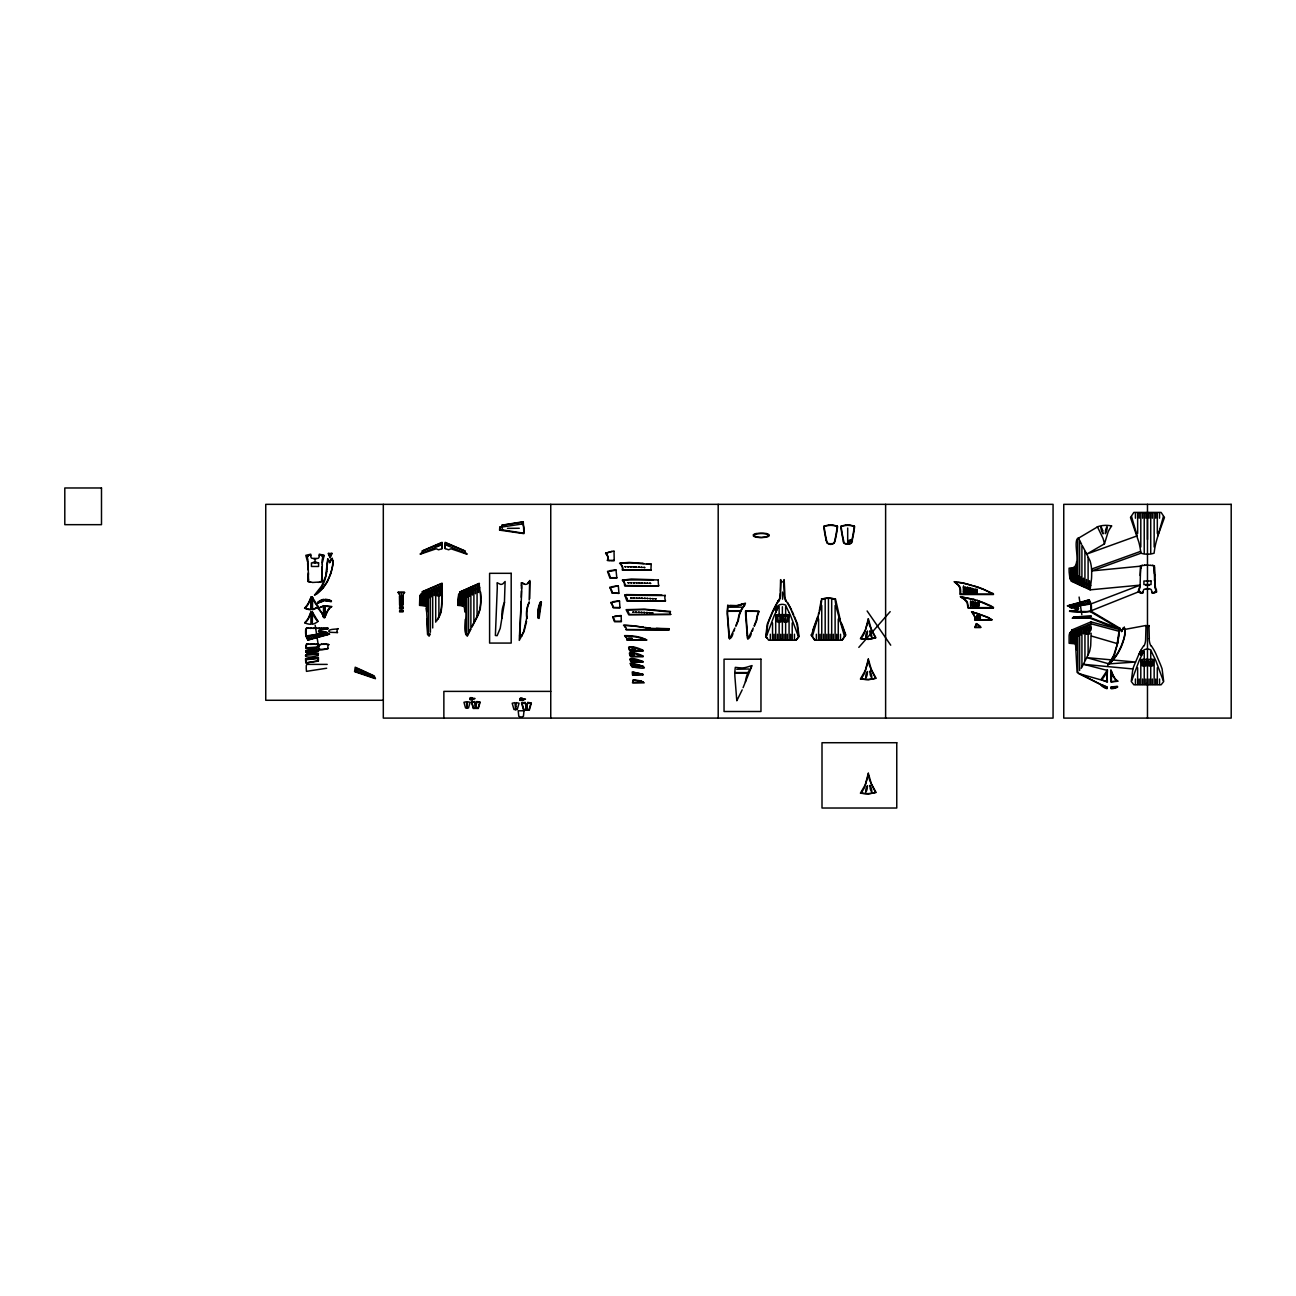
<?xml version="1.0" encoding="UTF-8"?>
<svg xmlns="http://www.w3.org/2000/svg" width="1296" height="1296" viewBox="0 0 1296 1296"><rect width="100%" height="100%" fill="white"/><g stroke="black" fill="none" stroke-linecap="round" stroke-linejoin="round"><path stroke-width="1.5" d="M358.798 672.899L358.798 669.092M366.655 675.427L366.655 672.575M605.653 553.311A6.707 6.707 0 0 1 607.5 560.39L613.85 560.374M831.692 639.689L831.692 599.011M835.11 639.689L835.11 605.459M838.269 639.689L838.269 619.018M975.451 589.583L975.451 589.534A2.106 2.106 0 0 0 975.386 589A2.106 2.106 0 0 0 975.289 589.534L975.272 592.385M977.297 604.39L977.265 605.848A2.268 2.268 0 0 1 977.2 606.415A2.268 2.268 0 0 1 977.103 605.88L977.071 603.385M993.125 593.438L993.433 594.524L960.093 594.524L959.996 588.497M1078.661 584.464L1078.677 575.991M1086.518 587.963L1086.518 579.49M1137.645 533.45L1137.645 512.779M1140.804 512.779L1140.804 547.009M1144.222 512.779L1144.222 553.473M1147.478 539.557L1147.478 512.779M1149.115 518.189L1149.115 512.779M1150.735 553.473L1150.735 512.779M1152.338 518.189L1152.338 512.779M1154.153 547.009L1154.153 512.779M1155.757 518.206L1155.757 512.779M1157.312 533.45L1157.312 512.779M1159.547 518.206L1159.547 512.779M318.055 649.62L317.714 651.256L305.937 651.791L305.969 650.527L318.055 649.62L318.411 651.564L306.196 652.487L305.969 650.527M327.532 562.448L328.001 559.208L329.751 562.626L331.241 558.851L332.408 558.851L332.959 564.716L330.982 573.221M977.054 604.211L977.281 603.175M1146.134 589.048L1148.71 589.032L1144.4 589.178A2.608 2.608 0 0 0 1143.526 590.02L1142.861 592.839L1138.374 591.899L1090.649 610.951L1119.663 628.106L1121.591 631.525L1123.292 627.75L1124.474 627.75L1125.139 633.323A26.536 26.536 0 0 1 1125.09 633.89C1123.016 645.748 1117.152 657.558 1107.659 665.123L1112.697 657.347A33.939 33.939 0 0 0 1113.782 655.128L1117.476 643.61M318.055 644.42C320.728 649.571 301.498 651.548 306.715 644.323L314.248 644.063M322.396 562.561L324.211 555.336L319.27 554.186L319.189 555.773M978.545 616.864L978.755 615.859A2.106 2.106 0 0 0 978.674 615.195A2.106 2.106 0 0 0 978.577 615.73L978.577 618.662M521.429 588.643L521.397 585.646M975.24 590.668L975.451 589.615M975.483 591.332L975.451 592.418A2.268 2.268 0 0 1 975.386 593.001A2.268 2.268 0 0 1 975.289 592.466L975.289 592.466M318.298 582.455L318.686 582.082A8.699 8.699 0 0 0 321.586 581.353L322.348 564.424M978.772 617.479L978.739 618.565A2.268 2.268 0 0 0 978.642 619.196A2.268 2.268 0 0 0 978.739 618.662M320.031 582.244L321.343 581.839A7.841 7.841 0 0 0 322.088 581.499L322.283 566.287M465.07 550.946L445.127 542.327L445.014 548.662L445.468 542.862L464.713 550.978A3.256 3.256 0 0 0 466.366 553.586A2.495 2.495 0 0 1 466.722 554.121L467.046 553.975M976.86 589.988L976.86 592.159M521.397 590.96L521.284 597.31M978.885 605.086L978.869 603.304A1.96 1.96 0 0 0 978.788 602.737M976.844 590.425L977.071 591.77L977.054 589.874A1.96 1.96 0 0 0 976.973 589.307M1140.156 575.537L1140.626 566.887L1140.075 586.359A13.916 13.916 0 0 1 1139.654 588.514L1138.374 591.899M978.674 603.418L978.674 605.507M665.447 600.599A7.501 7.501 0 0 1 665.156 595.561L665.123 595.188M780.273 591.365L780.597 579.62L781.213 580.511M519.988 699.824L520.425 698.155A6.383 6.383 0 0 1 522.58 698.366L522.677 700.666L519.988 699.953M521.17 601.457L519.259 640.402L524.038 631.557L526.565 621.464M658.336 579.911L622.566 579.976L623.894 581.564A6.82 6.82 0 0 1 625.045 585.517L658.789 585.873L624.656 585.873L624.283 583.103A6.464 6.464 0 0 0 623.992 582.455L623.554 581.677M625.952 629.613L669.076 629.986L669.092 628.706L656.327 628.317M780.921 580.721L780.548 593.908A16.2 16.2 0 0 1 779.026 601.085M978.658 603.839L978.853 605.815A2.025 2.025 0 0 1 978.788 606.415A2.025 2.025 0 0 1 978.691 605.929L978.691 605.929M780.241 592.823L779.803 597.488A8.91 8.91 0 0 1 779.463 598.671L779.366 598.898M977.087 603.126L977.103 602.964A2.106 2.106 0 0 1 977.168 602.429A2.106 2.106 0 0 1 977.265 602.964L977.281 603.126M476.199 705.704L476.426 702.464M527.018 706.984L527.261 703.436M972.648 605.086L972.632 602.089A2.689 2.689 0 0 0 972.518 601.376M974.867 618.678L974.673 620.087L991.796 620.087L988.573 617.544L976.52 613.138M476.183 705.964L476.037 708.053M527.002 707.13L526.824 709.673M965.212 591.932L965.228 592.061A3.353 3.353 0 0 0 965.342 592.92A3.353 3.353 0 0 0 965.504 592.061L965.504 587.736A3.046 3.046 0 0 0 965.39 586.926A3.046 3.046 0 0 0 965.245 587.736L965.212 591.737M967.091 588.757L967.091 591.592M967.302 592.952A3.159 3.159 0 0 0 967.399 592.126L967.415 588.109A3.159 3.159 0 0 0 967.302 587.218M970.834 591.608L970.817 588.724A2.689 2.689 0 0 0 970.704 587.947M970.898 604.811L970.866 601.7A2.819 2.819 0 0 0 970.753 600.858A2.819 2.819 0 0 0 970.574 601.636L970.574 601.636M972.34 602.575L972.373 605.669A2.657 2.657 0 0 0 972.47 606.382M977.038 592.434L977.038 592.466A2.025 2.025 0 0 1 976.957 593.001M980.149 616.183L980.149 618.419M980.343 618.386L980.343 616.07A1.96 1.96 0 0 0 980.262 615.503A1.96 1.96 0 0 0 980.165 616.037L980.149 616.037M969.068 591.608L969.052 588.335A2.819 2.819 0 0 0 968.922 587.428A2.819 2.819 0 0 0 968.76 588.222L968.76 592.126A2.965 2.965 0 0 0 968.873 592.92A2.965 2.965 0 0 0 969.035 592.126L969.068 591.721M976.86 589.874L976.86 589.842A1.96 1.96 0 0 1 976.941 589.307M978.674 603.304L978.674 603.256A1.96 1.96 0 0 1 978.755 602.737M967.108 588.465L967.124 588.044A3.159 3.159 0 0 1 967.237 587.218M970.655 587.947A2.689 2.689 0 0 0 970.558 588.676L970.542 592.24A2.657 2.657 0 0 0 970.655 592.969M970.558 601.927L970.574 605.556A2.965 2.965 0 0 0 970.688 606.35A2.965 2.965 0 0 0 970.85 605.556L970.866 605.378M972.356 602.251L972.373 602.089A2.689 2.689 0 0 1 972.47 601.376M972.632 605.621L972.632 605.621A2.657 2.657 0 0 1 972.518 606.382M974.203 605.183L974.203 602.867M848.345 541.793C849.706 541.096 846.968 543.688 849.431 541.582M972.113 592.304A2.284 2.284 0 0 0 972.194 592.969A2.284 2.284 0 0 0 972.34 592.304L972.389 589.534M1139.848 584.674L1139.427 587.963M972.097 589.097L972.081 591.916M973.912 602.527L973.895 605.329M974.187 605.426L974.187 605.572A2.284 2.284 0 0 1 974.074 606.382A2.284 2.284 0 0 1 973.928 605.718M963.349 587.542L963.349 591.656M963.365 587.331L963.382 587.185A3.224 3.224 0 0 1 963.527 586.213M975.418 603.126L975.434 605.783A2.009 2.009 0 0 0 975.548 606.382M975.71 605.475L975.71 602.818A1.798 1.798 0 0 0 975.596 602.17M976.892 615.713L976.925 618.548A2.009 2.009 0 0 0 977.022 619.164A2.009 2.009 0 0 0 977.152 618.548M977.184 618.241L977.184 615.584A1.798 1.798 0 0 0 977.071 614.936A1.798 1.798 0 0 0 976.925 615.535L976.909 615.535M975.434 602.818L975.434 602.77A1.798 1.798 0 0 1 975.532 602.17M1140.917 567.259L1140.723 568.312L1140.901 566.141A8.699 8.699 0 0 1 1143.801 565.396L1144.805 565.348M327.159 566.692L326.932 569.381M327.127 566.692L327.37 564.068M326.705 571.601L326.965 569.381M470.059 698.836L470.432 697.669A5.8 5.8 0 0 1 472.392 697.864L472.489 699.937L470.043 699.289M422.123 550.946L442.066 542.327L442.098 544.887M422.123 591.77L442.066 583.151L442.098 585.776M670.518 611.437L643.999 609.185L626.098 609.671L628.738 614.774L670.729 614.417A2.786 2.786 0 0 1 670.307 612.052L645.538 609.622L626.859 609.914M327.305 564.392L327.564 562.448M1118.821 632.432L1119.339 627.75L1121.591 630.796M1119.695 628.106L1119.517 629.402M440.3 591.64L439.911 595.35L438.55 595.836L437.206 595.35L436.817 591.64M529.724 598.622L529.87 580.478L527.958 582.973M781.18 616.054L780.646 621.092L779.123 621.643L777.6 621.092L777.082 616.054M787.693 616.054L787.158 621.092L785.635 621.643L784.129 621.092L783.594 616.054M1089.531 629.856L1089.142 633.582L1087.798 634.052L1086.437 633.582L1086.048 629.856M1145.956 661.511L1145.567 665.237L1144.222 665.707L1142.878 665.237L1142.489 661.511M1152.484 661.511L1152.079 665.237L1150.735 665.707L1149.39 665.237L1149.001 661.511M1119.55 629.402L1119.307 631.346L1090.973 623.765L1071.727 631.67L1069.524 633.614A11.421 11.421 0 0 0 1069.119 635.801L1069.119 643.27L1074.724 643.788L1075.631 645.262L1077.089 672.397L1101.616 685.179A14.548 14.548 0 0 0 1107.092 688.354L1106.995 687.35L1078.418 673.483L1106.978 681.599L1107.092 670.356L1083.391 664.232L1082.063 666.743M529.205 600.064L529.643 581.499L527.391 583.832A3.807 3.807 0 0 1 526.111 584.318A3.353 3.353 0 0 1 524.993 584.35L521.608 582.746L521.689 584.204A78.748 78.748 0 0 1 521.786 587.882L519.907 635.51L521.672 635.672L523.665 631.541L526.727 618.127M1119.371 631.022L1119.112 632.95M504.436 602.203L505.116 581.499L502.88 583.832A3.807 3.807 0 0 1 501.584 584.318A3.353 3.353 0 0 1 500.483 584.35L497.097 582.746L497.178 584.204A78.748 78.748 0 0 1 497.275 587.882L495.38 635.51L497.146 635.672L500.224 628.285L504.517 602.284A27.589 27.589 0 0 0 502.216 618.046M310.927 611.987L310.927 624.283A14.548 14.548 0 0 1 304.738 622.793A12.782 12.782 0 0 0 308.626 618.338L309.161 617.269A18.954 18.954 0 0 0 310.894 611.987L308.529 617.738M528.962 602.154L529.027 602.284A27.589 27.589 0 0 0 526.743 618.046M529.319 602.17L529.286 602.413A27.232 27.232 0 0 0 527.099 617.998L527.067 618.289M1119.145 632.95L1118.885 634.813M1118.723 633.242L1117.201 643.48M326.77 571.342L326.511 572.929M447.493 544.401L448.108 545.503M1118.918 634.813L1118.691 636.368M821.194 600.404L819.283 610.951M1143.299 591.673C1142.991 595.366 1135.96 592.288 1139.33 588.352M1118.723 636.368L1118.48 637.891M403.153 596.063L402.991 605.086L399.605 605.086L399.46 596.16M1118.513 637.891L1118.092 640.499M848.572 541.631L849.026 540.432M1097.485 526.905L1077.073 539.023C1073.25 546.799 1083.391 569.122 1069.103 568.15A89.602 89.602 0 0 0 1069.168 572.33L1069.961 578.713A7.241 7.241 0 0 1 1071.079 581.078L1090.114 589.842L1091.491 578.81A53.849 53.849 0 0 0 1091.637 575.797L1091.686 572.249A39.415 39.415 0 0 0 1090.147 561.071L1086.064 552.793M727.736 605.119L727.202 613.543L728.887 635.542M326.543 572.929L326.187 574.776A36.515 36.515 0 0 1 316.127 594.281L314.474 595.156L321.7 585.954L326.284 574.517M329.751 561.832L327.71 558.851L325.847 574.711M1118.124 640.499L1117.687 642.881M1117.768 642.622L1114.511 654.723L1108.955 663.86L1086.745 657.639L1135.523 662.045L1108.955 663.86M441.353 610.416L442.292 598.574M1105.601 530.242L1105.342 533.693L1106.557 530.971A9.947 9.947 0 0 0 1107.059 526.711A9.558 9.558 0 0 0 1105.618 530.242M622.355 569.948L651.256 570.013A5.087 5.087 0 0 1 650.948 569.171L651.224 563.971L648.324 563.857M441.256 610.951L440.737 613.138M844.393 636.061L837.038 610.27A76.302 76.302 0 0 1 835.515 602.932L835.029 599.238A22.826 22.826 0 0 0 821.842 599.222L821.34 602.915A76.302 76.302 0 0 1 819.833 610.27L812.479 636.061M1140.901 566.141L1091.669 570.937L1140.885 553.23A22.826 22.826 0 0 0 1154.072 553.246L1154.574 549.553A76.302 76.302 0 0 1 1156.081 542.214L1163.452 516.407M1131.521 516.407L1137.143 535.88L1086.761 554.072L1104.451 543.85L1108.161 531.781A33.08 33.08 0 0 1 1111.757 525.917L1110.818 525.755M459.643 592.029L479.455 583.492M849.301 541.339L851.002 540.092L850.273 540.562M475.033 620.395L479.066 612.117A39.415 39.415 0 0 0 480.654 600.955L480.605 597.391A53.849 53.849 0 0 0 480.443 594.394L479.066 583.362L459.999 592.11A7.241 7.241 0 0 1 458.881 594.459L458.136 600.858A89.602 89.602 0 0 0 458.071 605.054C472.343 604.082 462.218 626.405 466.025 634.181L467.224 635.51L470.642 628.835M850.095 541.031L851.342 540.221M522.353 523.957L522.79 522.158L502.151 525.285A3.256 3.256 0 0 1 499.9 527.391L499.916 529.772A15.358 15.358 0 0 1 502.54 529.886L523.633 533.223L524.005 529.448A12.814 12.814 0 0 0 522.725 523.908L499.997 527.342M475.972 708.41L478.321 708.475L480.152 702.043L476.701 701.525M526.727 710.062L529.351 710.046L531.36 702.967L527.553 702.4M765.742 636.433L767.248 624.186L771.8 613.202M1154.072 566.903L1154.396 574.76M1154.315 567.778L1154.056 566.141A8.699 8.699 0 0 0 1151.156 565.396L1150.427 565.364M404.708 592.434L397.888 592.434M419.855 595.593L419.531 605.378L425.428 605.912M818.829 612.652L818.375 614.304M458.622 594.281L457.715 605.378L463.612 605.912M643.189 674.519L632.237 671.944L632.529 675.054L643.189 674.519A68.202 68.202 0 0 0 633.161 672.3L632.853 674.698L643.189 674.698M479.698 702.286L478.046 708.167C475.438 709.819 475.373 699.5 479.293 702.173M530.874 703.242L529.043 709.706C526.176 711.52 526.095 700.164 530.42 703.112M308.464 580.576L308.351 579.15L308.432 581.337A8.699 8.699 0 0 0 311.332 582.082L311.688 582.098M607.808 560.439L608.083 557.912A5.864 5.864 0 0 0 607.597 555.595L605.75 553.117L613.98 551.043M643.14 666.29L630.067 663.439L631.865 666.841C662.693 672.43 625.871 658.417 632.075 666.484L643.14 666.484M643.108 661.657C639.155 659.858 626.389 655.29 631.249 662.191L643.108 661.657L629.986 659L631.46 661.835L643.108 661.835M330.917 573.464L327.305 581.92L322.736 588.416M607.306 560.326L610.108 560.731M501.811 525.172L523.26 521.721L523.908 533.628L499.559 530.129L499.802 527.018M420.293 595.382L420.811 594.378A3.256 3.256 0 0 0 422.512 591.802L441.709 583.686L441.936 597.051M434.322 588.902L434.209 595.625M437.416 587.623L437.303 594.362M812.657 630.52L817.76 616.475M1078.807 629.078L1078.693 635.818M1080.896 628.22L1080.783 634.943M1089.742 624.753L1089.563 631.346M429.575 590.863L429.446 597.586M431.665 589.988L431.552 596.727M440.446 586.391L440.316 593.114M1083.569 627.118L1083.44 633.857M1086.664 625.855L1086.534 632.578M766.535 636.109L774.004 616.054A58.336 58.336 0 0 1 774.797 614.288L776.45 610.999A52.569 52.569 0 0 0 778.961 605.038A8.132 8.132 0 0 1 785.749 605.151A52.569 52.569 0 0 0 788.324 610.999L789.053 612.425M1131.619 680.854L1139.103 660.798A58.336 58.336 0 0 1 1139.897 659.032L1141.533 655.744A52.569 52.569 0 0 0 1144.06 649.782A8.132 8.132 0 0 1 1150.832 649.895A52.569 52.569 0 0 0 1153.408 655.744L1155.06 659.032A58.336 58.336 0 0 1 1155.854 660.798L1163.338 680.854M440.478 613.85L439.052 617.042M818.1 616.604L811.442 634.975L814.811 640.062M1157.814 535.88L1164.472 517.509L1161.119 512.406L1133.854 512.406L1130.485 517.509L1138.876 542.214A76.302 76.302 0 0 1 1140.399 549.553L1140.885 553.23M735.788 625.806L738.04 620.201A27.621 27.621 0 0 1 744.05 605.491M736.063 626.081L737.91 621.464M754.126 625.806L756.378 620.201A27.621 27.621 0 0 1 758.792 611.291L745.88 611.307A40.046 40.046 0 0 0 745.864 612.182L747.581 635.591M754.402 626.081L756.248 621.464M743.078 687.658L752.053 665.593A36.725 36.725 0 0 0 750.74 665.95L747.63 666.922A20.898 20.898 0 0 1 741.911 667.942L740.583 667.829A37.989 37.989 0 0 1 739.222 667.764L735.318 667.359A44.129 44.129 0 0 0 734.881 676.415L736.533 697.442M744.487 604.39L744.309 605.491M738.072 621.092L738.396 620.282A27.265 27.265 0 0 1 744.325 605.702M744.941 604.6L744.568 605.556M756.41 621.092L756.734 620.282A27.265 27.265 0 0 1 759.116 611.437L745.524 610.951L745.654 615.649M734.913 628.009L729.518 638.912A38.556 38.556 0 0 0 729.437 637.697L729.275 635.882M753.251 628.009L747.857 638.912A38.556 38.556 0 0 0 747.776 637.697L747.614 635.882M742.187 689.861L736.808 700.763A38.556 38.556 0 0 0 736.727 699.548L736.565 697.734M734.524 629.905L734.038 631.055M752.863 629.905L752.377 631.055M643.14 656.165C640.37 654.172 625.514 649.069 630.634 656.699L643.14 656.699L633.874 653.33A22.826 22.826 0 0 0 629.386 653.135L630.877 656.343L643.14 656.343M732.953 633.631C731.932 638.458 728.32 640.759 728.903 635.753M751.291 633.631C750.384 637.794 746.707 641.52 747.257 635.882M772.238 612.166L777.389 602.186M643.14 650.43C640.159 648.405 624.607 643.01 629.937 650.965L643.14 650.965L634.262 647.627A27.005 27.005 0 0 0 628.609 647.222L630.164 650.608L643.14 650.608M331.646 553.424L330.107 556.924L328.585 553.424M774.052 608.926L769.322 620.023A111.796 111.796 0 0 0 767.767 624.202L766.179 636.773L768.658 640.24L796.1 640.24L799.049 636.547L797.51 624.186L794.561 616.912M478.224 614.887L480.33 608.407L481.01 600.453M774.36 609.509L776.012 605.961L777.843 606.82L776.191 610.367L777.746 606.852L776.061 606.058M1088.008 655.015L1089.304 652.18A12.604 12.604 0 0 0 1089.742 650.867L1090.487 647.109A48.001 48.001 0 0 0 1090.714 645.376L1091.135 633.193M1139.443 654.253L1141.112 650.705L1142.942 651.564L1141.274 655.112M478.192 614.984L476.15 619.067M1087.862 655.322L1083.359 664.297L1132.85 668.947A111.796 111.796 0 0 1 1134.421 664.767L1139.152 653.67A50.074 50.074 0 0 1 1141.938 648.47L1143.752 645.651M438.793 617.593L438.016 619.196M973.717 599.659L960.32 596.678L963.236 598.509A10.87 10.87 0 0 1 964.094 599.044L967.189 602.786L967.95 607.97L993.433 607.97L991.456 606.091M436.801 620.833L440.057 613.948A12.604 12.604 0 0 0 440.51 612.635L441.239 608.877A48.001 48.001 0 0 0 441.482 607.16L441.936 597.748M782.573 592.061L782.573 599.189M329.751 562.626L331.468 559.208L332.748 560.52M471.55 627.037L474.887 620.654M471.987 626.972L475.13 620.962M782.023 638.636L781.034 639.527M1147.122 683.397L1146.134 684.272M308.529 602.818L311.332 596.711L310.927 609.719A14.904 14.904 0 0 1 304.576 608.197L306.812 605.572M327.402 611.647L324.616 617.755L324.729 605.75L331.873 606.544L331.112 607.095A10.562 10.562 0 0 0 329.33 608.634L329.152 608.861M775.64 612.554L776.093 611.68M470.983 628.933L467.305 636.125L465.685 634.311L465.232 619.439M779.026 599.643L778.556 600.404M308.335 603.207L306.958 605.378M308.335 618.127L306.99 620.266M327.613 611.258L328.973 609.071M475.94 619.456L475.389 620.476M1081.739 667.343L1081.253 668.266M306.52 627.993L305.694 629.5A28.042 28.042 0 0 0 305.888 636.012L307.816 640.159L329.702 634.133M306.52 643.966L306.196 648.551L318.411 647.644L318.055 644.063M1069.573 611.388L1090.309 611.599L1090.989 610.335A27.686 27.686 0 0 0 1090.795 604.001L1090.665 603.709M430.045 633.679L429.041 635.51L427.842 634.181L426.4 607.03L425.493 605.556L419.888 605.054L419.872 597.586M429.883 634.7L429.106 636.109L427.502 634.311L427.016 618.694M1121.591 631.525L1123.502 628.106L1124.815 629.419L1146.004 625.466L1145.648 638.653A16.2 16.2 0 0 1 1144.125 645.845M338.094 628.852L332.602 629.354A10.805 10.805 0 0 0 329.006 630.358L328.844 631.719A8.051 8.051 0 0 0 332.181 632.383L337.608 632.561M328.973 644.695L326.284 644.371M736.711 669.254L748.667 668.995M778.378 600.696L778.021 601.231M778.669 600.907L776.855 603.725A50.074 50.074 0 0 0 774.052 608.926M403.542 593.843L403.801 593.438A4.585 4.585 0 0 0 404.417 592.353L398.245 592.337M783.562 580.511L784.177 579.62L785.003 597.65A9.72 9.72 0 0 0 785.133 598.136L785.408 598.93M849.139 540.335L849.949 540.157M318.022 621.4L312.352 611.987L312.352 624.283A14.548 14.548 0 0 0 318.022 621.4A12.231 12.231 0 0 1 315.187 618.127L314.523 617.123M796.019 640.062L798.595 636.773L797.008 624.202A111.796 111.796 0 0 0 795.452 620.023L790.706 608.926A50.074 50.074 0 0 0 787.919 603.725L786.105 600.907M842.06 640.062L845.429 634.975L838.771 616.604M1069.961 632.707L1070.042 632.594A3.256 3.256 0 0 0 1071.743 630.018M980.667 627.021L979.776 625.887A45.992 45.992 0 0 0 976.439 623.587L974.754 627.572L980.667 627.572L979.549 626.162A45.635 45.635 0 0 0 976.244 623.878L975.24 627.215L980.667 627.215M848.362 542.765L849.026 541.922M848.524 542.538L849.253 541.679M306.779 620.525L304.738 622.793M858.811 647.384L890.174 611.647M305.986 656.456C304.706 651.548 319.707 653.135 318.055 655.549C300.623 660.685 301.871 651.208 318.411 653.557L318.055 655.549M305.953 659.227L318.055 658.287L318.055 660.798L306.245 662.888A27.702 27.702 0 0 1 305.953 659.729L318.055 658.287M1067.321 605.815L1089.207 599.789L1089.871 601.182M322.088 588.595L315.932 594.086M1140.626 567.162L1140.415 565.979A7.841 7.841 0 0 1 1141.079 565.672L1142.489 565.234M1101.827 679.315L1102.523 678.683A15.196 15.196 0 0 0 1104.208 676.48L1104.856 675.475A18.954 18.954 0 0 0 1107.076 670.372L1107.092 670.356M1101.6 684.725L1107.319 687.042L1106.995 688.694A14.904 14.904 0 0 1 1101.308 685.503L1101.341 684.952M753.251 534.875L753.673 534.551A7.727 7.727 0 0 1 756.394 533.482L766.049 533.45A8.699 8.699 0 0 1 767.896 534.049L768.35 534.292A5.994 5.994 0 0 1 768.771 534.551L769.208 534.875M767.135 638.28L765.644 636.806M316.143 594.378C323.66 589.194 328.115 580.916 330.901 572.362A36.596 36.596 0 0 0 332.894 560.52M607.5 571.325L609.93 578.065L616.831 578.065L615.989 569.819L609.217 570.775M331.112 601.668L324.745 600.502M850.095 540.675L850.954 540.108M768.82 536.139L768.836 536.123A7.711 7.711 0 0 1 766.066 537.224L761.578 537.597M331.387 601.474L331.355 600.858A14.904 14.904 0 0 0 325.021 599.303L324.729 600.307M1091.491 636.061L1117.541 643.675M616.021 570.175L607.711 571.617A12.944 12.944 0 0 1 610.254 577.708L616.831 577.708M420.811 553.554L441.742 544.725L441.709 542.862L422.48 550.978A3.256 3.256 0 0 1 420.827 553.586A2.495 2.495 0 0 0 420.471 554.121L420.147 553.975M420.811 594.378L441.742 585.549M609.849 587.234L611.874 592.353M611.015 602.284L610.886 602.802A14.288 14.288 0 0 1 613.073 607.613L619.974 607.889L619.472 600.826L613.04 601.668M519.291 528.266L507.481 528.363M612.635 616.685L614.482 621.675L621.383 621.675L621.124 615.535L614.66 616.167M823.981 526.176L823.77 526.532A133.472 133.472 0 0 0 826.103 540.011M841.007 526.176L840.796 526.532A133.472 133.472 0 0 0 843.129 540.011C841.865 545.665 853.546 545.665 852.298 540.011A133.472 133.472 0 0 0 854.631 526.549L854.404 526.176M610.011 587.558L618.305 585.808L611.356 586.796M306.666 556.211L308.124 556.535L306.666 556.211L307.687 558.916A10.514 10.514 0 0 1 307.93 560.633L308.027 562.658A51.208 51.208 0 0 0 308.043 563.987L308.124 565.947M1071.727 630.018L1090.957 621.902L1119.501 629.548L1090.049 618.241L1072.229 618.241L1090.049 617.528L1119.582 628.835L1090.309 611.599M436.914 546.41L435.974 545.681M437.222 546.28L437.643 545.13M729.421 607.225L741.377 607.144M1149.082 588.708L1150.556 589.178A2.608 2.608 0 0 1 1151.431 590.02L1152.095 592.839L1156.583 591.899L1155.157 591.705L1155.935 590.425L1156.55 591.899M458.816 594.848L479.714 587.785M824.256 526.046L828.274 525.155M841.282 526.046L845.3 525.155M318.2 602.786L323.465 600.728L323.579 599.675A14.548 14.548 0 0 0 317.909 602.559M1091.588 569.057L1140.642 551.367M624.753 594.913L626.843 600.923L665.528 600.923L627.215 600.566A5.751 5.751 0 0 0 626.843 598.217M420.471 554.121L436.25 548.775L438.55 549.796L442.163 548.662L442.098 545.243M420.471 594.945L436.25 589.599L438.55 590.603L441.806 589.486M1069.702 633.161L1085.481 627.815L1091.054 627.718M320.209 630.18L322.769 629.645M1076.83 609.768L1074.157 610.319M741.263 604.406L736.582 605.54M745.508 603.191A28.382 28.382 0 0 0 744.212 603.515L741.539 604.325M741.571 604.681L743.45 604.098A36.725 36.725 0 0 1 744.763 603.742M741.053 604.471L742.187 604.114M741.263 604.778L740.34 605.07A20.898 20.898 0 0 1 734.621 606.091L733.293 605.977A37.989 37.989 0 0 1 731.932 605.912L728.028 605.507A44.129 44.129 0 0 0 727.607 614.563L729.243 635.591M472.311 702.173C476.231 699.5 476.167 709.819 473.558 708.167L471.89 702.286M522.482 703.112C526.808 700.164 526.727 711.52 523.859 709.706L522.029 703.242M610.594 551.61L605.556 553.424M311.51 628.074L306.715 628.349L306.034 629.613A27.686 27.686 0 0 0 306.245 635.947L326.981 632.74A7.225 7.225 0 0 0 329.2 634.1M611.177 551.497L611.987 551.351M626.081 594.589L661.932 595.107M1072.489 610.934L1073.866 610.724M323.951 632.497L321.926 632.432A8.051 8.051 0 0 1 318.541 631.832L318.767 630.407A10.805 10.805 0 0 1 322.169 629.402L327.596 628.544L326.349 628.382M323.919 629.111L327.953 628.852L327.953 627.993M324.081 629.451L323.174 629.581M1072.003 610.659L1069.961 610.967M1070.14 611.307L1074.854 610.578A10.805 10.805 0 0 0 1078.288 609.59L1078.547 608.294M1069.524 611.032C1072.213 611.89 1086.89 613.316 1091.345 610.367A28.042 28.042 0 0 0 1091.151 603.936L1091.151 603.936M1117.282 686.362L1110.98 686.961L1111.207 688.711A14.904 14.904 0 0 0 1117.541 687.172L1117.573 686.556M1117.087 686.637L1111.304 687.285L1111.207 688.208A14.548 14.548 0 0 0 1117.379 686.848M326.657 668.234L306.472 671.36L306.245 668.525A27.41 27.41 0 0 1 306.326 665.447L306.893 664.378L327.208 664.394M316.273 558.446L315.058 558.479L315.009 562.901M828.662 525.123L832.68 525.123M845.689 525.123L849.706 525.123M619.504 601.182L618.678 601.263A97.621 97.621 0 0 0 616.426 601.506L611.177 602.608A14.629 14.629 0 0 1 613.413 607.532L619.974 607.532M1090.114 589.842L1140.188 585.112L1090.795 604.001L1070.042 607.208L1071.679 607.759M1141.015 651.127L1142.683 651.92M470.173 697.977L470.464 697.945A5.524 5.524 0 0 1 472.327 698.139L472.603 698.204M520.133 698.495L520.441 698.463A6.075 6.075 0 0 1 522.499 698.674L522.823 698.755M305.937 647.854L318.055 646.947M305.937 651.791L318.055 650.884M305.953 655.209L318.055 654.286M735.901 605.605L730.102 605.394M1154.623 566.984L1155.092 584.221M621.157 615.892L619.52 616.005A92.275 92.275 0 0 0 617.382 616.183L612.781 617.009A8.991 8.991 0 0 1 614.822 621.319L621.383 621.319M1144.611 564.991L1150.232 565.348M317.682 582.131L312.304 582.487M327.596 628.009L324.486 628.414M328.066 644.339L328.666 644.517A5.054 5.054 0 0 0 327.953 648.551C323.482 650.673 312.595 649.247 321.505 644.063M326.867 643.999L324.486 644.387M325.102 628.042L322.623 628.43M325.085 644.031L322.704 644.404M323.239 628.074L320.76 628.447M323.287 644.047L320.906 644.42M611.145 560.714L612.522 560.714M321.392 628.09L318.281 628.463M319.529 628.106L315.608 628.463M315.009 558.835L318.087 558.301A2.608 2.608 0 0 0 318.962 557.474L319.626 554.639L323.676 555.579L322.996 557.037L321.894 556.535L323.352 556.211L322.38 558.916A10.514 10.514 0 0 0 322.088 560.633L322.04 562.658A51.208 51.208 0 0 1 322.007 563.987M326.851 632.205L322.461 632.092M313.227 562.189L316.791 562.189M651.256 570.013L622.712 570.013L622.809 569.106A6.512 6.512 0 0 0 622.291 566.125L620.33 563.387L631.006 562.804L648.13 564.197A49.232 49.232 0 0 0 651.224 564.327M1145.696 585.29L1149.26 585.29M609.979 587.59A10.984 10.984 0 0 1 612.392 592.985L618.921 593.357L611.971 593.033M993.433 594.167L960.498 594.167A18.29 18.29 0 0 0 960.304 587.93L960.012 587.234A6.205 6.205 0 0 0 959.267 585.776L954.763 582.115L957.825 582.503M312.433 597.067L312.352 609.363A14.548 14.548 0 0 0 318.022 606.479A12.231 12.231 0 0 1 315.187 603.207L314.523 602.203A18.954 18.954 0 0 1 312.385 597.067M821.372 598.963L828.436 597.893L835.499 598.963L840.035 618.872M993.433 607.613L968.323 607.613L967.415 602.413A8.861 8.861 0 0 0 966.103 600.372L960.984 597.116A66.015 66.015 0 0 1 970.947 598.865L973.15 599.497M727.542 610.74L740.713 610.724M727.542 611.307L740.453 611.291M670.729 614.417L629.078 614.417A7.015 7.015 0 0 0 626.81 609.962M991.796 619.731L975.094 619.731L975.224 618.289A5.702 5.702 0 0 0 975.11 617.123L972.454 612.36M669.076 629.629L626.308 629.629A4.439 4.439 0 0 0 625.871 627.523L624.348 625.45L625.903 625.401A73.564 73.564 0 0 1 639.657 626.746L646.704 628.042A26.163 26.163 0 0 0 648.292 628.252L669.076 629.062M317.666 644.063L310.133 644.371M317.666 644.42L315.608 644.42M734.832 672.575L748.003 672.575M734.816 673.142L747.743 673.142M745.411 682.069L745.411 682.069A27.621 27.621 0 0 1 751.34 667.327M550.751 691.384L443.864 691.384L443.864 718.097M473.364 699.224L475.049 698.528A5.087 5.087 0 0 0 473.429 698.366M470.043 699.646L472.505 699.646M523.633 699.872L525.496 699.111A5.589 5.589 0 0 0 523.73 698.933M383.308 700.277L265.745 700.277L265.745 504.338L1053.065 504.338L1053.065 718.097L383.308 718.097L383.308 504.338M519.988 700.342L522.709 700.342M760.865 537.597L756.378 537.257A7.711 7.711 0 0 1 753.656 536.188L753.3 535.896M316.969 628.106L312.871 628.447M314.636 558.479L313.81 558.803M314.248 628.09L310.133 628.414M326.057 632.561L326.981 632.74M613.332 560.714L614.223 560.731L614.029 551.383M1071.29 607.743L1069.686 607.354M1071.241 607.387L1072.067 607.759M1075.016 607.856L1076.587 607.986A6.318 6.318 0 0 1 1077.349 608.164M325.75 632.205L324.259 632.513M321.926 632.092L320.436 631.962A6.318 6.318 0 0 1 319.675 631.784M445.37 548.662L448.627 549.796L450.943 548.775L466.722 554.121M308.772 628.025L306.731 627.993M308.772 643.999L306.731 643.966M314.248 558.463L311.931 558.301A2.608 2.608 0 0 1 311.056 557.474L310.392 554.639L306.682 556.227M1074.562 607.856L1073.736 607.824M1071.76 607.403L1072.861 607.792M665.107 595.544L624.866 595.253L626.843 598.201M1072.165 607.403L1073.542 607.468M323.141 632.108L324.049 632.156M1073.704 607.468L1075.113 607.5A8.051 8.051 0 0 1 1078.483 608.116M653.459 579.717L631.282 579.02L622.323 580.235A9.104 9.104 0 0 1 623.311 581.337L623.408 581.467M650.268 628.058L647.482 627.799M647.692 563.825L646.688 563.744M519.518 635.818L521.867 636.044M643.739 563.485L642.281 563.339M850.111 525.155L854.129 526.046M833.085 525.155L837.103 526.046M330.901 601.376L325.102 600.534M330.901 606.803L325.134 606.155L325.085 617.398A18.954 18.954 0 0 1 326.77 612.117L327.321 611.048A12.652 12.652 0 0 1 330.804 606.674M637.583 680.4L640.823 680.902M642.2 563.323L629.127 562.415L619.585 563.161L621.189 564.926A6.626 6.626 0 0 1 622.404 569.965M636.919 680.319L633.226 679.72L632.497 682.846L644.161 682.846L641.18 680.999M958.441 582.228L963.252 582.957M646.218 627.604L645.295 627.426M963.43 582.989L978.026 587.444M449.615 544.968L448.87 544.774M643.707 627.118L623.522 625.142L625.061 626.843M1152.468 565.234L1153.894 565.672A7.841 7.841 0 0 1 1154.558 565.979M309.987 582.244L308.675 581.839A7.825 7.825 0 0 1 307.93 581.499L308.011 574.29M972.875 612.457L971.514 611.744L974.236 615.713M972.859 612.085L974.867 612.992M973.166 612.166L980.23 614.709A100.732 100.732 0 0 1 984.749 616.329L991.796 619.537M973.539 599.238L975.467 600.194M1090.746 585.419L1069.864 578.356M973.976 599.368L974.867 600.016M972.292 585.517L970.979 585.128A71.993 71.993 0 0 0 964.84 583.605L954.115 581.677L958.473 585.338L959.947 588.287M449.469 545.227L448.951 545.081M973.96 585.662L979.355 587.947M447.347 544.644L447.412 544.012M976.487 600.145L993.433 607.435M977.103 600.356L981.639 601.976M524.216 583.767L521.267 582.763M978.399 587.201L981.445 588.757M981.817 602.041L985.446 603.482M979.792 587.72L992.752 593.665M981.833 588.53L993.433 593.973M445.451 544.725L466.382 553.554M375.467 678.699L354.569 671.636L355.217 667.197L374.285 675.945A7.241 7.241 0 0 0 375.403 678.31M985.657 603.563L990.387 605.605M837.378 526.176L837.589 526.532A133.472 133.472 0 0 1 835.24 540.011C834.737 545.972 826.686 545.794 826.087 540.011M1140.901 651.159L1142.732 652.018M775.802 606.415L777.632 607.273M1155.546 588.06L1154.525 579.895M317.714 602.851L317.698 602.3A14.904 14.904 0 0 1 323.498 599.319L323.806 600.988L317.974 603.061M1115.305 678.861L1115.516 679.12A10.562 10.562 0 0 0 1117.298 680.659L1118.059 681.21L1110.915 682.004L1110.785 670L1113.588 676.107M438.372 544.871L436.784 545.243L436.963 546.232M1115.159 678.683L1113.847 676.609M1097.437 526.84L1103.042 538.423A59.794 59.794 0 0 1 1104.451 543.85M867.121 610.967L890.725 645.197M1087.684 600.307L1089.952 603.774M1086.259 600.745L1088.413 604.017M1084.655 601.214L1086.761 604.406M1083.067 601.684L1085.06 604.714M1081.544 602.105L1083.44 604.989M1080.022 602.543L1081.82 605.264M1078.855 602.867L1080.572 605.459M1077.673 603.175L1079.309 605.653M1076.717 603.434L1078.288 605.799M1075.761 603.693L1077.251 605.945M1074.546 603.985L1075.955 606.123M1073.347 604.292L1074.676 606.301M1072.132 604.584L1073.363 606.463M1070.901 604.859L1072.067 606.609M1069.67 605.135L1070.755 606.755M326.284 633.193L327.353 634.813M324.972 633.339L326.122 635.089M323.66 633.485L324.907 635.364M322.364 633.647L323.692 635.656M321.068 633.825L322.477 635.963M319.772 634.003L321.278 636.255M318.751 634.149L320.306 636.514M317.714 634.295L319.351 636.773M316.467 634.489L318.184 637.081M315.203 634.684L317.002 637.405M313.583 634.959L315.479 637.826M311.963 635.234L313.972 638.264M310.262 635.542L312.368 638.734M308.61 635.931L310.781 639.203M307.071 636.174L309.355 639.641M1151.204 645.651L1153.019 648.47A50.074 50.074 0 0 1 1155.805 653.67L1160.552 664.767A111.796 111.796 0 0 1 1162.107 668.947L1163.695 681.518L1161.119 684.806L1133.854 684.806L1131.278 681.518L1132.85 668.947M399.071 593.843L398.795 593.438A4.585 4.585 0 0 1 398.196 592.353M786.218 600.437L785.732 599.611M787.644 602.608L791.5 609.8M625.628 637.065L624.607 635.639C631.897 635.575 641.39 636.482 646.672 640.143L626.665 639.835M320.89 612.101L318.978 609.412A9.25 9.25 0 0 0 317.974 608.488L323.887 605.621L323.984 617.755L321.408 612.263A18.954 18.954 0 0 1 323.563 617.382L323.465 606.155L318.2 608.213A9.639 9.639 0 0 1 319.108 609.023M525.35 702.4L521.543 702.967L523.552 710.046L526.176 710.062M474.903 701.525L471.452 702.043L473.283 708.475L475.632 708.41M1085.935 552.55L1082.597 546.167M1078.256 537.694L1081.674 544.369M789.118 612.554L789.977 614.288A58.336 58.336 0 0 1 790.754 616.054L798.239 636.109M1088.883 599.951L1089.904 602.089M308.14 639.997L306.245 635.947M1090.114 601.684L1090.989 603.563M811.053 634.991L814.714 640.24L842.157 640.24L845.818 634.991L841.882 623.927M793.687 614.855L792.148 611.275M1156.291 591.235L1155.271 588.514A13.916 13.916 0 0 1 1154.849 586.359L1154.72 584.723M437.4 545.081L437.756 545.94M1154.234 567.243L1154.169 568.523M1101.697 531.214L1103.026 533.887L1102.621 530.453M328.39 648.421L318.767 650.252L318.767 644.08M1155.627 588.352C1159.126 592.483 1151.48 594.929 1151.658 591.737M501.763 526.889L502.54 529.902M526.079 709.673L525.658 703.55M475.583 708.086L475.389 705.299M475.178 702.464L475.389 705.17M1079.098 597.051L1081.836 614.693M315.187 625.255L317.941 642.897M310.829 555.773L310.748 554.186L305.807 555.336L307.622 562.124M464.454 608.342L464.665 609.995M426.287 608.342L426.433 609.574M438.583 545.081L438.809 545.648M325.102 600.469L325.004 599.675A14.548 14.548 0 0 1 331.193 601.166M747.209 635.445L745.67 615.875M480.605 592.11L480.962 597.602M399.881 596.662L399.962 604.73L402.635 604.73L402.716 596.662A7.954 7.954 0 0 1 403.429 593.795M464.665 610.076L464.827 611.987M426.497 610.173L426.611 611.453M618.354 586.165L618.921 593.001M973.62 592.321L973.62 592.353A2.009 2.009 0 0 0 973.717 592.969A2.009 2.009 0 0 0 973.863 592.353L973.879 589.356A1.798 1.798 0 0 0 973.782 588.74A1.798 1.798 0 0 0 973.62 589.356L973.604 591.997M963.608 586.213A3.224 3.224 0 0 1 963.754 587.185L963.77 592.013A3.224 3.224 0 0 1 963.608 592.969M963.365 591.932L963.382 592.013A3.224 3.224 0 0 0 963.527 592.969M972.373 589.291L972.373 589.145A2.284 2.284 0 0 0 972.259 588.335A2.284 2.284 0 0 0 972.113 589M521.316 583.735L521.381 585.468M308.092 565.947L308.318 570.191M1154.25 569.333L1154.412 573.61M307.881 569.025L307.638 563.339M967.108 591.835L967.124 592.126A3.159 3.159 0 0 0 967.237 592.952M976.86 592.24L976.876 592.499A2.025 2.025 0 0 0 976.941 593.001M980.149 618.273L980.165 618.694A2.025 2.025 0 0 0 980.23 619.196A2.025 2.025 0 0 0 980.327 618.694M1149.309 638.653L1148.953 625.466M784.21 593.908L783.853 580.721M308.286 570.191L308.399 573.691M1154.574 580.414L1154.444 575.181M1090.989 624.121L1090.957 621.902M1154.785 574.76L1154.801 575.699M441.758 545.6L441.806 548.662M442.114 586.472L442.292 597.051M1091.021 625.871L1091.086 630.05M480.962 597.829L480.978 599.189M308.367 572.8L308.416 574.711M308.448 579.685L308.399 578.146M308.383 574.403L308.432 578.259M1159.547 679.007L1159.547 684.434M1157.312 667.748L1157.312 684.434M1155.757 679.023L1155.757 684.434M1154.153 659.324L1154.153 684.434M1152.338 679.023L1152.338 684.434M1150.735 651.483L1150.735 684.434M1149.115 679.023L1149.115 684.434M1147.478 504.338L1147.478 718.097M1145.842 512.779L1145.842 518.189M1145.842 679.023L1145.842 684.434M1144.222 651.483L1144.222 684.434M1142.618 512.779L1142.618 518.189M1142.618 679.023L1142.618 684.434M1140.804 659.324L1140.804 684.434M1139.2 512.779L1139.2 518.206M1139.2 679.023L1139.2 684.434M1137.645 667.748L1137.645 684.434M1135.426 512.779L1135.426 518.206M1135.426 679.007L1135.426 684.434M1089.531 580.721L1089.531 589.194M1088.105 557.572L1088.105 588.562M1088.122 625.336L1088.122 653.881M1087.798 628.042L1087.798 629.5M1084.93 551.48L1084.93 587.282M1084.946 626.648L1084.946 660.409M1083.424 578.162L1083.424 586.634M1081.917 545.648L1081.917 585.97M1081.933 627.88L1081.933 666.193M1080.767 576.963L1080.767 585.436M1079.617 541.145L1079.617 584.917M1079.633 628.835L1079.633 670.486M1077.754 629.613L1077.754 672.381M1077.737 539.039L1077.737 584.026M1076.555 561.67L1076.555 583.443M1076.571 630.099L1076.571 649.766M1075.388 567.875L1075.388 582.876M1075.405 630.569L1075.405 643.545M1074.206 568.102L1074.206 582.309M1074.222 631.055L1074.222 643.318M1073.039 568.231L1073.039 581.71M1073.056 631.541L1073.056 643.189M1071.857 568.345L1071.857 581.11M1071.873 632.027L1071.873 643.075M1070.69 568.426L1070.69 579.215M1070.707 632.659L1070.707 642.994M885.622 504.338L885.622 718.097M847.697 528.023L847.697 542.765M840.505 634.262L840.505 639.689M836.714 634.279L836.714 639.689M833.296 634.279L833.296 639.689M830.072 634.279L830.072 639.689M828.436 599.011L828.436 639.689M826.799 634.279L826.799 639.689M825.179 599.011L825.179 639.689M823.576 634.279L823.576 639.689M821.761 605.459L821.761 639.689M820.157 634.279L820.157 639.689M818.602 619.018L818.602 639.689M816.367 634.262L816.367 639.689M794.448 634.262L794.448 639.689M792.212 622.987L792.212 639.689M790.657 634.279L790.657 639.689M789.07 614.563L789.07 639.689M787.239 634.279L787.239 639.689M785.635 606.739L785.635 639.689M784.015 634.279L784.015 639.689M782.379 606.739L782.379 639.689M780.743 634.279L780.743 639.689M779.123 606.739L779.123 639.689M777.519 634.279L777.519 639.689M775.705 614.563L775.705 639.689M774.101 634.279L774.101 639.689M772.546 622.987L772.546 639.689M770.326 634.262L770.326 639.689M718.195 504.338L718.195 718.097M550.751 504.338L550.751 718.097M478.499 584.01L478.499 592.466M477.074 584.642L477.074 615.632M475.486 585.241L475.486 593.714M473.899 585.922L473.899 621.724M472.392 586.57L472.392 595.042M470.885 587.234L470.885 627.556M469.735 587.768L469.735 596.225M468.569 588.287L468.569 632.059M467.629 588.74L467.629 597.197M466.69 589.178L466.69 634.165M465.523 589.761L465.523 611.534M464.341 590.312L464.341 605.313M463.174 590.895L463.174 605.102M461.992 591.494L461.992 604.957M460.825 592.094L460.825 604.859M459.643 593.989L459.643 604.778M438.89 587.12L438.89 615.665M438.55 589.826L438.55 591.268M435.715 588.433L435.715 622.177M432.702 589.664L432.702 627.961M430.402 590.62L430.402 632.254M428.506 591.381L428.506 634.165M427.34 591.867L427.34 611.534M426.157 592.353L426.157 605.313M424.991 592.839L424.991 605.102M423.808 593.325L423.808 604.957M422.642 593.811L422.642 604.859M421.459 594.443L421.459 604.778M402.635 607.079L402.635 608.504L399.962 608.504L399.962 607.079M402.635 610.821L399.962 610.821M401.306 592.628L401.306 604.73M401.306 607.079L401.306 608.504M373.459 675.945L373.459 677.889M372.292 675.329L372.292 677.435M371.11 674.746L371.11 676.998M369.943 674.163L369.943 676.561M368.761 673.596L368.761 676.156M367.594 673.029L367.594 675.751M365.715 672.138L365.715 675.103M364.549 671.603L364.549 674.73M363.398 671.085L363.398 674.341M361.892 670.421L361.892 673.871M360.385 669.757L360.385 673.385M357.21 668.493L357.21 672.413M355.784 667.845L355.784 671.992M337.138 632.578A5.054 5.054 0 0 1 337.9 628.576M319.124 609.007A15.196 15.196 0 0 1 320.76 611.258M314.523 617.123A18.954 18.954 0 0 1 312.385 611.987M304.738 607.873A14.548 14.548 0 0 0 310.927 609.379L310.927 597.067A18.954 18.954 0 0 1 309.161 602.348L308.626 603.418A12.782 12.782 0 0 1 304.852 608.002M440.624 544.612A5.929 5.929 0 0 1 440.851 544.126M975.677 605.783A2.009 2.009 0 0 1 975.596 606.382M974.171 602.429A2.284 2.284 0 0 0 974.074 601.765A2.284 2.284 0 0 0 973.928 602.429M970.801 592.24A2.657 2.657 0 0 1 970.704 592.969M1097.42 526.775A26.325 26.325 0 0 1 1110.802 525.787M1109.246 664.151A58.709 58.709 0 0 0 1122.806 641.666L1122.968 641.261A32.141 32.141 0 0 0 1125.041 629.402M1149.277 625.676A2.138 2.138 0 0 1 1145.68 625.676M1101.713 531.198A10.012 10.012 0 0 1 1101.001 526.97A9.671 9.671 0 0 1 1102.604 530.453M1067.823 605.848A7.225 7.225 0 0 1 1070.075 607.176M1150.832 645.845A16.2 16.2 0 0 1 1149.212 638.653M658.741 585.533A13.446 13.446 0 0 1 658.368 580.268M625.207 627.053A5.686 5.686 0 0 1 625.45 627.491M974.333 615.94A6.658 6.658 0 0 1 974.754 617.204M419.888 597.586A11.421 11.421 0 0 1 420.277 595.382M784.193 580.932A2.138 2.138 0 0 1 780.581 580.932M785.732 601.085A16.2 16.2 0 0 1 784.112 593.908M399.184 593.795A7.954 7.954 0 0 1 399.832 596.662M305.581 658.838L305.597 659.745A28.058 28.058 0 0 0 305.888 662.953L318.411 661.106L318.411 657.542L305.581 658.838M1107.092 676.318L1107.4 682.182L1101.163 679.412L1107.497 670L1107.092 676.318M312.368 603.207L312.433 609.719A14.904 14.904 0 0 0 318.249 606.755L311.947 596.711L312.368 603.207M1111.563 676.512L1111.304 681.599L1117.087 680.967A12.652 12.652 0 0 1 1113.491 676.723L1112.956 675.653A18.954 18.954 0 0 1 1111.223 670.372L1111.563 676.512M867.461 631.282L867.202 634.198A9.558 9.558 0 0 1 865.777 637.729A9.947 9.947 0 0 1 866.263 633.469L867.461 631.282M867.461 671.571L867.202 674.487A9.558 9.558 0 0 1 865.777 678.019A9.947 9.947 0 0 1 866.263 673.758L867.461 671.571M867.461 785.749L867.202 788.665A9.558 9.558 0 0 1 865.777 792.196A9.947 9.947 0 0 1 866.263 787.952L867.461 785.749M627.993 638.377L629.014 638.507L628.009 638.28M629.581 638.329L630.601 638.41L629.581 638.28M630.909 649.361L631.93 649.426L630.909 649.361M631.184 638.426L632.205 638.491L631.184 638.426M631.622 654.917L632.642 655.031L631.638 654.804M631.913 660.685L632.934 660.766L631.913 660.685M632.48 649.312L633.501 649.442L632.513 649.215M632.545 665.415L633.566 665.48L632.545 665.35M633.226 654.998L634.262 655.063L633.226 654.998M633.517 660.782L634.538 660.847L633.517 660.782M634.1 649.409L635.121 649.474L634.1 649.345M633.971 673.742L634.991 673.871L633.987 673.645M634.149 665.496L635.17 665.577L634.149 665.447M515.84 706.514L515.614 709.69L513.961 709.495L512.195 703.242L514.933 702.643L515.614 709.69L517.266 709.495L519.032 703.242L516.407 702.675L515.84 706.514M467.257 704.765L467.03 708.118L465.539 707.956L463.952 702.286L466.414 701.752L467.03 708.118L468.504 707.956L470.108 702.286L467.629 701.752L467.257 704.765M624.899 566.692L626.114 566.789L624.915 566.627M627.604 566.741L628.819 566.854L627.604 566.741M628.042 582.746L629.257 582.86L628.042 582.698M630.31 566.822L631.508 566.984L630.326 566.708M630.731 582.795L631.946 582.892L630.747 582.73M630.763 597.926L631.978 598.039L630.763 597.926M632.999 566.919L634.214 567.032L632.999 566.919M633.436 582.827L634.635 582.989L633.452 582.73M632.95 612.149L634.165 612.247L632.95 612.085M633.452 597.991L634.667 598.104L633.469 597.942M635.704 567.032L636.903 567.194L635.72 566.919M636.125 582.892L637.34 583.054L636.158 582.779M635.639 612.198L636.854 612.36L635.672 612.085M636.158 598.055L637.373 598.169L636.174 598.007M638.393 567.146L639.608 567.259L638.393 567.146M638.831 582.941L640.046 583.054L638.831 582.941M638.345 612.279L639.56 612.376L638.345 612.279M638.863 598.136L640.078 598.234L638.863 598.136M641.083 567.292L642.314 567.389L641.099 567.227M641.536 583.006L642.735 583.168L641.552 582.908M641.034 612.36L642.249 612.473L641.05 612.311M641.552 598.217L642.767 598.379L641.569 598.104M643.788 567.437L644.987 567.599L643.804 567.324M644.225 583.087L645.44 583.249L644.242 582.973M643.739 612.457L644.954 612.571L643.739 612.409M644.258 598.315L645.473 598.412L644.258 598.315M646.931 583.168L648.146 583.281L646.931 583.119M646.429 612.571L647.644 612.668L646.445 612.506M646.947 598.412L648.162 598.574L646.963 598.315M649.62 583.265L650.835 583.427L649.652 583.151M649.134 612.668L650.349 612.781L649.134 612.668M649.652 598.525L650.867 598.639L649.652 598.525M651.823 612.797L653.038 612.959L651.856 612.684M652.342 598.655L653.557 598.768L652.358 598.606M655.047 598.784L656.262 598.898L655.047 598.736M472.23 698.479L470.399 699.289A6.998 6.998 0 0 1 470.497 698.301A5.152 5.152 0 0 1 472.23 698.479M522.401 699.046L520.393 699.953A7.695 7.695 0 0 1 520.49 698.868A5.67 5.67 0 0 1 522.401 699.062M440.883 589.502L440.235 595.609L436.882 595.609L436.234 589.502L440.883 589.502M524.005 710.791L523.438 716.299L521.105 717.125L518.773 716.299L518.206 710.791L524.005 710.791M781.682 614.628L780.97 621.351L777.276 621.351L776.579 614.628L781.682 614.628M782.039 616.054L781.456 621.562L779.123 622.388L776.79 621.562L776.223 616.054L782.039 616.054M788.195 614.628L787.498 621.351L783.788 621.351L783.092 614.628L788.195 614.628M788.551 616.054L787.968 621.562L785.635 622.388L783.319 621.562L782.735 616.054L788.551 616.054M1090.114 627.734L1089.482 633.841L1086.113 633.841L1085.465 627.734L1087.798 628.835L1090.114 627.734M1146.539 659.372L1145.907 665.496L1142.537 665.496L1141.906 659.372L1146.539 659.372M1146.814 661.511L1146.377 665.69L1142.051 665.69L1141.614 661.511L1146.814 661.511M1153.051 659.372L1152.419 665.496L1149.05 665.496L1148.418 659.372L1153.051 659.372M1153.343 661.511L1152.889 665.69L1148.58 665.69L1148.143 661.511L1153.343 661.511M541.388 602.008L539.087 618.451L538.083 618.062A27.945 27.945 0 0 1 540.319 602.105L541.388 602.008M540.999 602.316L538.439 617.998A27.589 27.589 0 0 1 540.643 602.267L540.999 602.316M868.32 618.775L865.355 630.099L860.398 638.75L868.433 639.398L875.918 637.762L871.414 629.629L868.32 618.775M868.32 659.048L865.355 670.388L860.398 679.039L868.466 679.736L876.112 678.294L871.463 670.048L868.32 659.048M868.32 773.242L865.307 784.712L860.398 793.217L868.466 793.93L876.112 792.472L871.414 784.096L868.32 773.242M868.352 620.59L864.643 632.659A33.08 33.08 0 0 1 861.03 638.523L861.986 638.685A26.325 26.325 0 0 0 875.383 637.664L869.746 626.017A59.794 59.794 0 0 1 868.352 620.59M868.352 660.879L864.643 672.948A33.08 33.08 0 0 1 861.03 678.796A28.787 28.787 0 0 0 875.545 678.181L869.778 666.387A59.713 59.713 0 0 1 868.352 660.879M868.352 775.073L864.643 787.126A33.08 33.08 0 0 1 861.03 792.99A28.787 28.787 0 0 0 875.545 792.358L869.778 780.581A59.713 59.713 0 0 1 868.352 775.057M834.916 539.93L834.138 543.251A12.863 12.863 0 0 1 827.204 543.251L826.443 539.93A133.115 133.115 0 0 1 824.11 526.5A12.263 12.263 0 0 1 827.123 525.69L829.894 525.382A16.556 16.556 0 0 1 831.465 525.382L834.219 525.658A12.263 12.263 0 0 1 837.248 526.468A133.115 133.115 0 0 1 834.899 539.93M851.942 539.93L851.164 543.251A12.863 12.863 0 0 1 844.231 543.251L843.469 539.93A133.115 133.115 0 0 1 841.136 526.5A12.263 12.263 0 0 1 844.15 525.69L846.92 525.382A16.556 16.556 0 0 1 848.491 525.382L851.245 525.658A12.263 12.263 0 0 1 854.275 526.468A133.115 133.115 0 0 1 851.926 539.93M633.501 680.141L632.95 682.49L643.432 682.247A12.62 12.62 0 0 0 640.305 681.145L635.882 680.546A29.565 29.565 0 0 1 633.501 680.157M1139.022 590.425L1139.8 591.705L1139.022 590.425M332.035 553.424L330.091 557.815L328.196 553.424L332.035 553.424M775.883 605.669L774.133 609.412L776.401 610.481L778.167 606.739L775.883 605.669M1140.982 650.414L1139.233 654.156L1141.501 655.225L1143.266 651.483L1140.982 650.414M777.616 601.862L778.297 600.826L777.649 601.798M753.624 535.021C756.184 538.277 764.591 537.937 768.82 535.685C766.26 532.445 757.868 532.786 753.624 535.021M871.528 670.21L871.058 671.36L871.576 670.324M626.503 635.931L625.304 635.963A8.618 8.618 0 0 1 627.037 639.77L646.672 639.787L636.676 637.016L626.503 635.931M101.493 487.976L64.8 487.976L64.8 524.669L101.493 524.669L101.493 487.976M1231.2 504.338L1063.757 504.338L1063.757 718.097L1231.2 718.097L1231.2 504.338M332.181 558.349L331.468 560.066L332.181 558.349M318.573 562.901L311.445 562.901L311.445 566.465L318.573 566.465L318.573 562.901M511.191 573.318L489.596 573.318L489.596 643.075L511.191 643.075L511.191 573.318M1151.042 581.013L1143.914 581.013L1143.914 584.577L1151.042 584.577L1151.042 581.013M402.991 607.079L399.605 607.079L399.605 608.861L402.991 608.861L402.991 607.079M402.991 610.821L399.605 610.821L399.605 611.89L402.991 611.89L402.991 610.821M1091.329 616.232L1073.509 616.945L1091.329 616.232M1124.248 627.248L1123.535 628.965L1124.248 627.248M760.963 659.194L724.043 659.194L724.043 711.504L760.963 711.504L760.963 659.194M896.767 742.721L822.004 742.721L822.004 808.024L896.767 808.024L896.767 742.721M870.037 631.006L870.167 633.987A9.671 9.671 0 0 0 871.738 637.486A10.012 10.012 0 0 0 871.074 633.242L870.037 631.006M870.037 671.296L870.167 674.276A9.671 9.671 0 0 0 871.738 677.776A10.012 10.012 0 0 0 871.074 673.531L870.037 671.296M870.037 785.473L870.167 788.47A9.671 9.671 0 0 0 871.738 791.953A10.012 10.012 0 0 0 871.074 787.709L870.037 785.473"/></g></svg>
